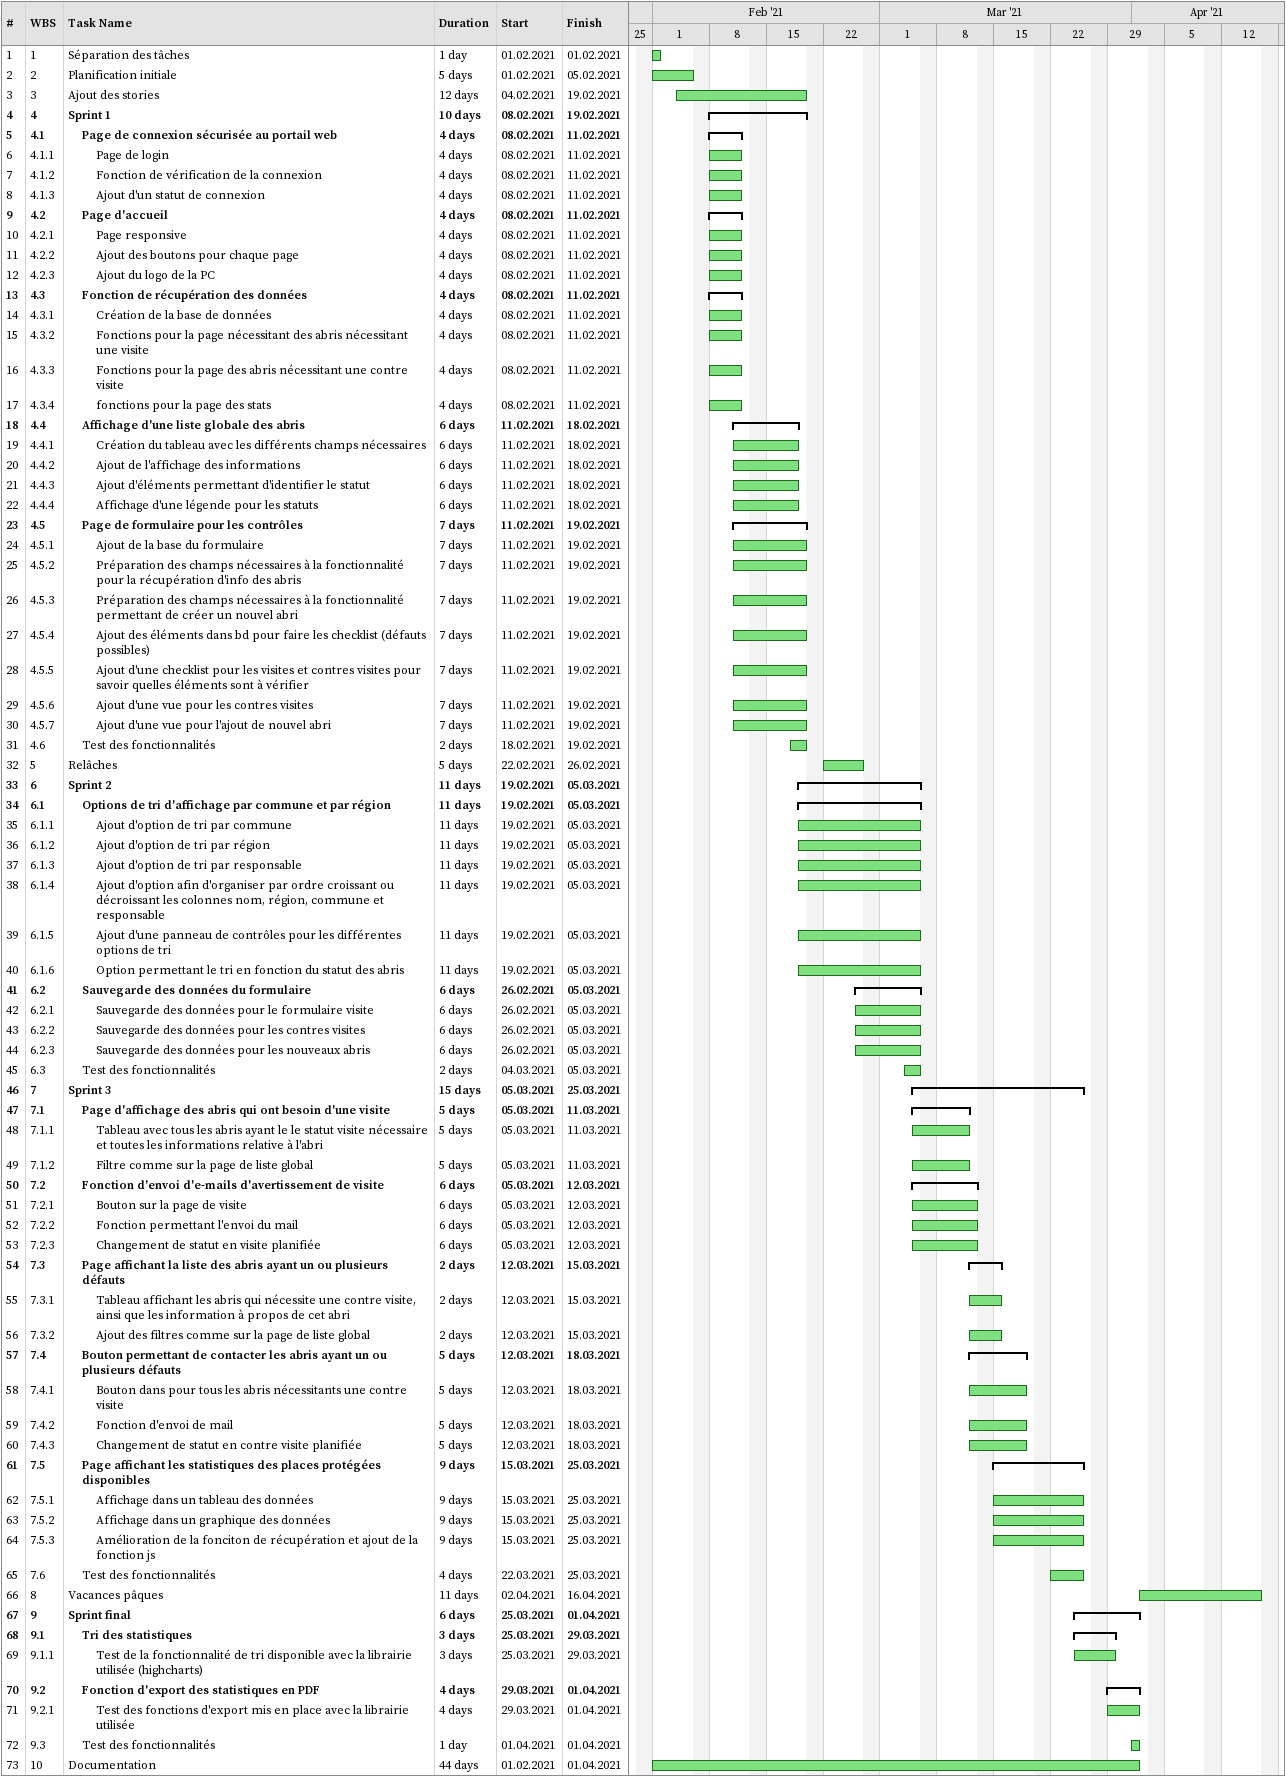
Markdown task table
| ID | WBS | Task | Duration | Start | Finish |
|---|---|---|---|---|---|
| 1 | 1 | Séparation des tâches | 1d | 2021-02-01 | 2021-02-01 |
| 2 | 2 | Planification initiale | 5d | 2021-02-01 | 2021-02-05 |
| 3 | 3 | Ajout des stories | 12d | 2021-02-04 | 2021-02-19 |
| 4 | 4 | **Sprint 1** | 10d | 2021-02-08 | 2021-02-19 |
| 5 | 4.1 | **Page de connexion sécurisée au portail web** | 4d | 2021-02-08 | 2021-02-11 |
| 6 | 4.1.1 | Page de login | 4d | 2021-02-08 | 2021-02-11 |
| 7 | 4.1.2 | Fonction de vérification de la connexion | 4d | 2021-02-08 | 2021-02-11 |
| 8 | 4.1.3 | Ajout d'un statut de connexion | 4d | 2021-02-08 | 2021-02-11 |
| 9 | 4.2 | **Page d'accueil** | 4d | 2021-02-08 | 2021-02-11 |
| 10 | 4.2.1 | Page responsive | 4d | 2021-02-08 | 2021-02-11 |
| 11 | 4.2.2 | Ajout des boutons pour chaque page | 4d | 2021-02-08 | 2021-02-11 |
| 12 | 4.2.3 | Ajout du logo de la PC | 4d | 2021-02-08 | 2021-02-11 |
| 13 | 4.3 | **Fonction de récupération des données** | 4d | 2021-02-08 | 2021-02-11 |
| 14 | 4.3.1 | Création de la base de données | 4d | 2021-02-08 | 2021-02-11 |
| 15 | 4.3.2 | Fonctions pour la page nécessitant des abris nécessitant une visite | 4d | 2021-02-08 | 2021-02-11 |
| 16 | 4.3.3 | Fonctions pour la page des abris nécessitant une contre visite | 4d | 2021-02-08 | 2021-02-11 |
| 17 | 4.3.4 | fonctions pour la page des stats | 4d | 2021-02-08 | 2021-02-11 |
| 18 | 4.4 | **Affichage d'une liste globale des abris** | 6d | 2021-02-11 | 2021-02-18 |
| 19 | 4.4.1 | Création du tableau avec les différents champs nécessaires | 6d | 2021-02-11 | 2021-02-18 |
| 20 | 4.4.2 | Ajout de l'affichage des informations | 6d | 2021-02-11 | 2021-02-18 |
| 21 | 4.4.3 | Ajout d'éléments permettant d'identifier le statut | 6d | 2021-02-11 | 2021-02-18 |
| 22 | 4.4.4 | Affichage d'une légende pour les statuts | 6d | 2021-02-11 | 2021-02-18 |
| 23 | 4.5 | **Page de formulaire pour les contrôles** | 7d | 2021-02-11 | 2021-02-19 |
| 24 | 4.5.1 | Ajout de la base du formulaire | 7d | 2021-02-11 | 2021-02-19 |
| 25 | 4.5.2 | Préparation des champs nécessaires à la fonctionnalité pour la récupération d'info des abris | 7d | 2021-02-11 | 2021-02-19 |
| 26 | 4.5.3 | Préparation des champs nécessaires à la fonctionnalité permettant de créer un nouvel abri | 7d | 2021-02-11 | 2021-02-19 |
| 27 | 4.5.4 | Ajout des éléments dans bd pour faire les checklist (défauts possibles) | 7d | 2021-02-11 | 2021-02-19 |
| 28 | 4.5.5 | Ajout d'une checklist pour les visites et contres visites pour savoir quelles éléments sont à vérifier | 7d | 2021-02-11 | 2021-02-19 |
| 29 | 4.5.6 | Ajout d'une vue pour les contres visites | 7d | 2021-02-11 | 2021-02-19 |
| 30 | 4.5.7 | Ajout d'une vue pour l'ajout de nouvel abri | 7d | 2021-02-11 | 2021-02-19 |
| 31 | 4.6 | Test des fonctionnalités | 2d | 2021-02-18 | 2021-02-19 |
| 32 | 5 | Relâches | 5d | 2021-02-22 | 2021-02-26 |
| 33 | 6 | **Sprint 2** | 11d | 2021-02-19 | 2021-03-05 |
| 34 | 6.1 | **Options de tri d'affichage par commune et par région** | 11d | 2021-02-19 | 2021-03-05 |
| 35 | 6.1.1 | Ajout d'option de tri par commune | 11d | 2021-02-19 | 2021-03-05 |
| 36 | 6.1.2 | Ajout d'option de tri par région | 11d | 2021-02-19 | 2021-03-05 |
| 37 | 6.1.3 | Ajout d'option de tri par responsable | 11d | 2021-02-19 | 2021-03-05 |
| 38 | 6.1.4 | Ajout d'option afin d'organiser par ordre croissant ou décroissant les colonnes nom, région, commune et responsable | 11d | 2021-02-19 | 2021-03-05 |
| 39 | 6.1.5 | Ajout d'une panneau de contrôles pour les différentes options de tri | 11d | 2021-02-19 | 2021-03-05 |
| 40 | 6.1.6 | Option permettant le tri en fonction du statut des abris | 11d | 2021-02-19 | 2021-03-05 |
| 41 | 6.2 | **Sauvegarde des données du formulaire** | 6d | 2021-02-26 | 2021-03-05 |
| 42 | 6.2.1 | Sauvegarde des données pour le formulaire visite | 6d | 2021-02-26 | 2021-03-05 |
| 43 | 6.2.2 | Sauvegarde des données pour les contres visites | 6d | 2021-02-26 | 2021-03-05 |
| 44 | 6.2.3 | Sauvegarde des données pour les nouveaux abris | 6d | 2021-02-26 | 2021-03-05 |
| 45 | 6.3 | Test des fonctionnalités | 2d | 2021-03-04 | 2021-03-05 |
| 46 | 7 | **Sprint 3** | 15d | 2021-03-05 | 2021-03-25 |
| 47 | 7.1 | **Page d'affichage des abris qui ont besoin d'une visite** | 5d | 2021-03-05 | 2021-03-11 |
| 48 | 7.1.1 | Tableau avec tous les abris ayant le le statut visite nécessaire et toutes les informations relative à l'abri | 5d | 2021-03-05 | 2021-03-11 |
| 49 | 7.1.2 | Filtre comme sur la page de liste global | 5d | 2021-03-05 | 2021-03-11 |
| 50 | 7.2 | **Fonction d'envoi d'e-mails d'avertissement de visite** | 6d | 2021-03-05 | 2021-03-12 |
| 51 | 7.2.1 | Bouton sur la page de visite | 6d | 2021-03-05 | 2021-03-12 |
| 52 | 7.2.2 | Fonction permettant l'envoi du mail | 6d | 2021-03-05 | 2021-03-12 |
| 53 | 7.2.3 | Changement de statut en visite planifiée | 6d | 2021-03-05 | 2021-03-12 |
| 54 | 7.3 | **Page affichant la liste des abris ayant un ou plusieurs défauts** | 2d | 2021-03-12 | 2021-03-15 |
| 55 | 7.3.1 | Tableau affichant les abris qui nécessite une contre visite, ainsi que les information à propos de cet abri | 2d | 2021-03-12 | 2021-03-15 |
| 56 | 7.3.2 | Ajout des filtres comme sur la page de liste global | 2d | 2021-03-12 | 2021-03-15 |
| 57 | 7.4 | **Bouton permettant de contacter les abris ayant un ou plusieurs défauts** | 5d | 2021-03-12 | 2021-03-18 |
| 58 | 7.4.1 | Bouton dans pour tous les abris nécessitants une contre visite | 5d | 2021-03-12 | 2021-03-18 |
| 59 | 7.4.2 | Fonction d'envoi de mail | 5d | 2021-03-12 | 2021-03-18 |
| 60 | 7.4.3 | Changement de statut en contre visite planifiée | 5d | 2021-03-12 | 2021-03-18 |
| 61 | 7.5 | **Page affichant les statistiques des places protégées disponibles** | 9d | 2021-03-15 | 2021-03-25 |
| 62 | 7.5.1 | Affichage dans un tableau des données | 9d | 2021-03-15 | 2021-03-25 |
| 63 | 7.5.2 | Affichage dans un graphique des données | 9d | 2021-03-15 | 2021-03-25 |
| 64 | 7.5.3 | Amélioration de la fonciton de récupération et ajout de la fonction js | 9d | 2021-03-15 | 2021-03-25 |
| 65 | 7.6 | Test des fonctionnalités | 4d | 2021-03-22 | 2021-03-25 |
| 66 | 8 | Vacances pâques | 11d | 2021-04-02 | 2021-04-16 |
| 67 | 9 | **Sprint final** | 6d | 2021-03-25 | 2021-04-01 |
| 68 | 9.1 | **Tri des statistiques** | 3d | 2021-03-25 | 2021-03-29 |
| 69 | 9.1.1 | Test de la fonctionnalité de tri disponible avec la librairie utilisée (highcharts) | 3d | 2021-03-25 | 2021-03-29 |
| 70 | 9.2 | **Fonction d'export des statistiques en PDF** | 4d | 2021-03-29 | 2021-04-01 |
| 71 | 9.2.1 | Test des fonctions d'export mis en place avec la librairie utilisée | 4d | 2021-03-29 | 2021-04-01 |
| 72 | 9.3 | Test des fonctionnalités | 1d | 2021-04-01 | 2021-04-01 |
| 73 | 10 | Documentation | 44d | 2021-02-01 | 2021-04-01 |
